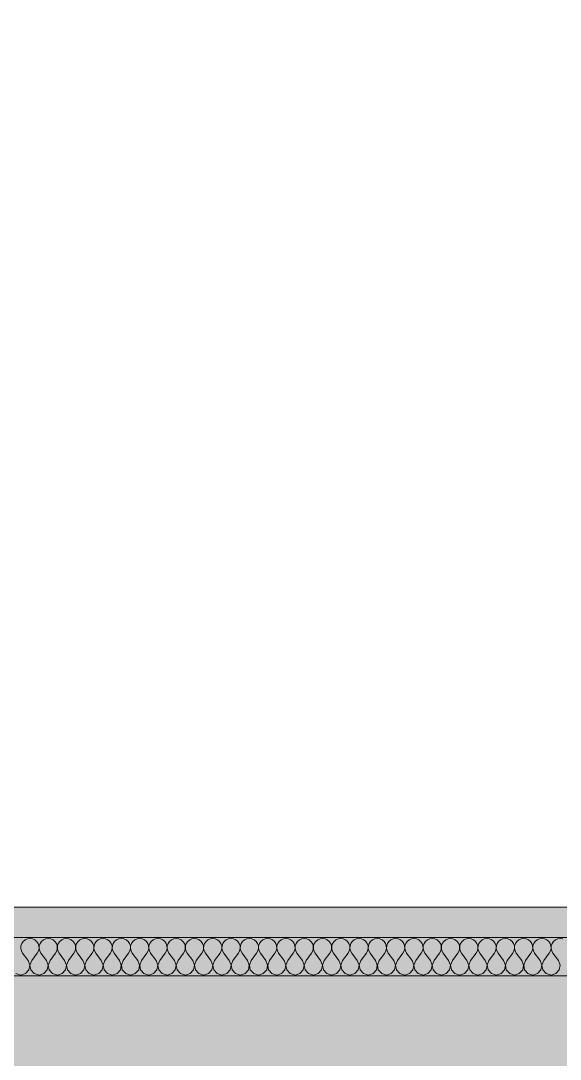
# Model space of a CAD drawing. Header units: millimetres. Extents: x -46169 to 153589, y -86316 to 18123.
# Drawn here: x 136112 to 137516, y -83316 to -80612 of the extents above; entities that cross this region are included whole.
import ezdxf

# ---------------------------------------------------------------- set-up
doc = ezdxf.new("R2010")
doc.units = ezdxf.units.MM
doc.header["$MEASUREMENT"] = 0
doc.linetypes.add('Dashed', pattern=[2822.222233, 1411.111116, -1411.111116])
doc.linetypes.add('Wipeout_Contour', pattern=[1000, 0, -1000])
for name, color, linetype, lineweight, true_color in [('0_Pen_No__105', 7, 'Continuous', 15, 0xa6a6a6), ('New_A-20-M_Floor_Slab_Pen_No__107', 7, 'Continuous', 15, 0xa6a6a6), ('New_A-20-M_Floor_Slab_Pen_No__109', 7, 'Continuous', 15, 0xa6a6a6), ('New_A-20-M_Floor_Slab_Pen_No__162', 7, 'Continuous', 0, 0xe47200)]:
    doc.layers.add(name, color=color, linetype=linetype, lineweight=lineweight, true_color=true_color)
for name, color, linetype, lineweight in [('A-95-P_Drawing_Pen_No__1', 7, 'Continuous', 13), ('A-95-P_Drawing_Pen_No__84', 8, 'Continuous', 20), ('New_A-20-M_Floor_Slab_Pen_No__1', 7, 'Continuous', 13)]:
    doc.layers.add(name, color=color, linetype=linetype, lineweight=lineweight)
doc.layers.add('New_A-20-M_Floor_Slab', color=7, linetype='Continuous')
doc.layers.add('New_A-25-M_Wall_Int', color=7, linetype='Continuous')

# ---------------------------------------------------------------- blocks, each defined once
blk = doc.blocks.new('Section Elem_53_2', base_point=(96051.2, -82919.8))
at = {"color": 254, "linetype": 'Wipeout_Contour', "lineweight": 0, "ltscale": 780762.298304}
blk.add_wipeout([(136197.7, -71839.8), (136037.6, -71839.8), (136037.6, -82919.8), (136303.7, -82919.8), (136303.7, -71839.8)], dxfattribs=at).dxf.layer = 'New_A-25-M_Wall_Int'
at = {"color": 254, "linetype": 'Wipeout_Contour', "lineweight": 0, "ltscale": 782003.552537}
blk.add_wipeout([(136550.3, -71839.8), (136303.7, -71839.8), (136303.7, -82919.8), (136572.1, -82919.8), (136572.1, -71839.8)], dxfattribs=at).dxf.layer = 'New_A-25-M_Wall_Int'
at = {"color": 254, "linetype": 'Wipeout_Contour', "lineweight": 0, "ltscale": 783182.971074}
blk.add_wipeout([(136823.9, -71839.8), (136572.1, -71839.8), (136572.1, -82919.8), (136842.5, -82919.8), (136842.5, -71839.8)], dxfattribs=at).dxf.layer = 'New_A-25-M_Wall_Int'
at = {"color": 254, "linetype": 'Wipeout_Contour', "lineweight": 0, "ltscale": 784146.538649}
blk.add_wipeout([(136842.5, -82919.8), (137114.3, -82919.8), (137114.3, -71839.8), (136845.3, -71839.8), (136842.5, -71839.8)], dxfattribs=at).dxf.layer = 'New_A-25-M_Wall_Int'
at = {"color": 254, "linetype": 'Wipeout_Contour', "lineweight": 0, "ltscale": 630539.201877}
blk.add_wipeout([(137114.3, -82919.8), (137387.4, -82919.8), (137387.4, -71839.8), (137114.3, -71839.8)], dxfattribs=at).dxf.layer = 'New_A-25-M_Wall_Int'
at = {"color": 254, "linetype": 'Wipeout_Contour', "lineweight": 0, "ltscale": 631492.107608}
blk.add_wipeout([(137387.4, -71839.8), (137387.4, -82919.8), (137661.3, -82919.8), (137661.3, -71839.8)], dxfattribs=at).dxf.layer = 'New_A-25-M_Wall_Int'
blk = doc.blocks.new('*X96', base_point=(96051.2, -82919.8))
at = {"layer": 'New_A-20-M_Floor_Slab_Pen_No__107', "linetype": 'Continuous'}
for p, q in [((136135.5, -83001.6), (136129, -83002.5)), ((136142, -83002.5), (136135.5, -83001.6)), ((136183.1, -83001.6), (136176.6, -83002.5)), ((136189.6, -83002.5), (136183.1, -83001.6)), ((136230.7, -83001.6), (136224.2, -83002.5)), ((136237.2, -83002.5), (136230.7, -83001.6)), ((136278.3, -83001.6), (136271.8, -83002.5)), ((136284.8, -83002.5), (136278.3, -83001.6)), ((136325.9, -83001.6), (136319.4, -83002.5)), ((136332.5, -83002.5), (136325.9, -83001.6)), ((136373.6, -83001.6), (136367.1, -83002.5)), ((136380.1, -83002.5), (136373.6, -83001.6)), ((136421.2, -83001.6), (136414.7, -83002.5)), ((136427.7, -83002.5), (136421.2, -83001.6)), ((136468.8, -83001.6), (136462.3, -83002.5)), ((136475.3, -83002.5), (136468.8, -83001.6)), ((136516.4, -83001.6), (136509.9, -83002.5)), ((136522.9, -83002.5), (136516.4, -83001.6)), ((136564, -83001.6), (136557.5, -83002.5)), ((136570.5, -83002.5), (136564, -83001.6)), ((136611.7, -83001.6), (136605.2, -83002.5)), ((136618.2, -83002.5), (136611.7, -83001.6)), ((136659.3, -83001.6), (136652.8, -83002.5)), ((136665.8, -83002.5), (136659.3, -83001.6)), ((136706.9, -83001.6), (136700.4, -83002.5)), ((136713.4, -83002.5), (136706.9, -83001.6)), ((136754.5, -83001.6), (136748, -83002.5)), ((136761, -83002.5), (136754.5, -83001.6)), ((136802.1, -83001.6), (136795.6, -83002.5)), ((136808.6, -83002.5), (136802.1, -83001.6)), ((136849.8, -83001.6), (136843.3, -83002.5)), ((136856.3, -83002.5), (136849.8, -83001.6)), ((136897.4, -83001.6), (136890.9, -83002.5)), ((136903.9, -83002.5), (136897.4, -83001.6)), ((136945, -83001.6), (136938.5, -83002.5)), ((136951.5, -83002.5), (136945, -83001.6)), ((136992.6, -83001.6), (136986.1, -83002.5)), ((136999.1, -83002.5), (136992.6, -83001.6)), ((137040.2, -83001.6), (137033.7, -83002.5)), ((137046.7, -83002.5), (137040.2, -83001.6)), ((137087.9, -83001.6), (137081.3, -83002.5)), ((137094.4, -83002.5), (137087.9, -83001.6)), ((137135.5, -83001.6), (137129, -83002.5)), ((137142, -83002.5), (137135.5, -83001.6)), ((137183.1, -83001.6), (137176.6, -83002.5)), ((137189.6, -83002.5), (137183.1, -83001.6)), ((137230.7, -83001.6), (137224.2, -83002.5)), ((137237.2, -83002.5), (137230.7, -83001.6)), ((137278.3, -83001.6), (137271.8, -83002.5)), ((137284.8, -83002.5), (137278.3, -83001.6)), ((137325.9, -83001.6), (137319.4, -83002.5)), ((137332.5, -83002.5), (137325.9, -83001.6)), ((137373.6, -83001.6), (137367.1, -83002.5)), ((137380.1, -83002.5), (137373.6, -83001.6)), ((137421.2, -83001.6), (137414.7, -83002.5)), ((137427.7, -83002.5), (137421.2, -83001.6)), ((137468.8, -83001.6), (137462.3, -83002.5)), ((137475.3, -83002.5), (137468.8, -83001.6)), ((137516.4, -83001.6), (137509.9, -83002.5)), ((137522.9, -83002.5), (137516.4, -83001.6)), ((136112.1, -83021), (136111.8, -83027.6)), ((136111.8, -83027.6), (136113.2, -83034)), ((136114.2, -83014.8), (136112.1, -83021)), ((136117.9, -83009.4), (136114.2, -83014.8)), ((136123, -83005.2), (136117.9, -83009.4)), ((136129, -83002.5), (136123, -83005.2)), ((136148, -83005.2), (136142, -83002.5)), ((136153, -83009.4), (136148, -83005.2)), ((136156.8, -83014.8), (136153, -83009.4)), ((136158.9, -83021), (136156.8, -83014.8)), ((136157.7, -83034), (136159.2, -83027.6)), ((136159.2, -83027.6), (136158.9, -83021)), ((136159.7, -83021), (136159.4, -83027.6)), ((136159.4, -83027.6), (136160.9, -83034)), ((136161.8, -83014.8), (136159.7, -83021)), ((136165.5, -83009.4), (136161.8, -83014.8)), ((136170.6, -83005.2), (136165.5, -83009.4)), ((136176.6, -83002.5), (136170.6, -83005.2)), ((136195.6, -83005.2), (136189.6, -83002.5)), ((136200.7, -83009.4), (136195.6, -83005.2)), ((136204.4, -83014.8), (136200.7, -83009.4)), ((136206.5, -83021), (136204.4, -83014.8)), ((136205.3, -83034), (136206.8, -83027.6)), ((136206.8, -83027.6), (136206.5, -83021)), ((136207.3, -83021), (136207, -83027.6)), ((136207, -83027.6), (136208.5, -83034)), ((136209.4, -83014.8), (136207.3, -83021)), ((136213.1, -83009.4), (136209.4, -83014.8)), ((136218.2, -83005.2), (136213.1, -83009.4)), ((136224.2, -83002.5), (136218.2, -83005.2)), ((136243.2, -83005.2), (136237.2, -83002.5)), ((136248.3, -83009.4), (136243.2, -83005.2)), ((136252, -83014.8), (136248.3, -83009.4)), ((136254.1, -83021), (136252, -83014.8)), ((136252.9, -83034), (136254.4, -83027.6)), ((136254.4, -83027.6), (136254.1, -83021)), ((136254.9, -83021), (136254.6, -83027.6)), ((136254.6, -83027.6), (136256.1, -83034)), ((136257, -83014.8), (136254.9, -83021)), ((136260.8, -83009.4), (136257, -83014.8)), ((136265.8, -83005.2), (136260.8, -83009.4)), ((136271.8, -83002.5), (136265.8, -83005.2)), ((136290.8, -83005.2), (136284.8, -83002.5)), ((136295.9, -83009.4), (136290.8, -83005.2)), ((136299.6, -83014.8), (136295.9, -83009.4)), ((136301.7, -83021), (136299.6, -83014.8)), ((136300.6, -83034), (136302, -83027.6)), ((136302, -83027.6), (136301.7, -83021)), ((136302.6, -83021), (136302.2, -83027.6)), ((136302.2, -83027.6), (136303.7, -83034)), ((136304.7, -83014.8), (136302.6, -83021)), ((136308.4, -83009.4), (136304.7, -83014.8)), ((136313.4, -83005.2), (136308.4, -83009.4)), ((136319.4, -83002.5), (136313.4, -83005.2)), ((136338.5, -83005.2), (136332.5, -83002.5)), ((136343.5, -83009.4), (136338.5, -83005.2)), ((136347.2, -83014.8), (136343.5, -83009.4)), ((136349.3, -83021), (136347.2, -83014.8)), ((136348.2, -83034), (136349.7, -83027.6)), ((136349.7, -83027.6), (136349.3, -83021)), ((136350.2, -83021), (136349.9, -83027.6)), ((136349.9, -83027.6), (136351.3, -83034)), ((136352.3, -83014.8), (136350.2, -83021)), ((136356, -83009.4), (136352.3, -83014.8)), ((136361, -83005.2), (136356, -83009.4)), ((136367.1, -83002.5), (136361, -83005.2)), ((136386.1, -83005.2), (136380.1, -83002.5)), ((136391.1, -83009.4), (136386.1, -83005.2)), ((136394.9, -83014.8), (136391.1, -83009.4)), ((136397, -83021), (136394.9, -83014.8)), ((136395.8, -83034), (136397.3, -83027.6)), ((136397.3, -83027.6), (136397, -83021)), ((136397.8, -83021), (136397.5, -83027.6)), ((136397.5, -83027.6), (136399, -83034)), ((136399.9, -83014.8), (136397.8, -83021)), ((136403.6, -83009.4), (136399.9, -83014.8)), ((136408.7, -83005.2), (136403.6, -83009.4)), ((136414.7, -83002.5), (136408.7, -83005.2)), ((136433.7, -83005.2), (136427.7, -83002.5)), ((136438.8, -83009.4), (136433.7, -83005.2)), ((136442.5, -83014.8), (136438.8, -83009.4)), ((136444.6, -83021), (136442.5, -83014.8)), ((136443.4, -83034), (136444.9, -83027.6)), ((136444.9, -83027.6), (136444.6, -83021)), ((136445.4, -83021), (136445.1, -83027.6)), ((136445.1, -83027.6), (136446.6, -83034)), ((136447.5, -83014.8), (136445.4, -83021)), ((136451.2, -83009.4), (136447.5, -83014.8)), ((136456.3, -83005.2), (136451.2, -83009.4)), ((136462.3, -83002.5), (136456.3, -83005.2)), ((136481.3, -83005.2), (136475.3, -83002.5)), ((136486.4, -83009.4), (136481.3, -83005.2)), ((136490.1, -83014.8), (136486.4, -83009.4)), ((136492.2, -83021), (136490.1, -83014.8)), ((136491, -83034), (136492.5, -83027.6)), ((136492.5, -83027.6), (136492.2, -83021)), ((136493, -83021), (136492.7, -83027.6)), ((136492.7, -83027.6), (136494.2, -83034)), ((136495.1, -83014.8), (136493, -83021)), ((136498.8, -83009.4), (136495.1, -83014.8)), ((136503.9, -83005.2), (136498.8, -83009.4)), ((136509.9, -83002.5), (136503.9, -83005.2)), ((136528.9, -83005.2), (136522.9, -83002.5)), ((136534, -83009.4), (136528.9, -83005.2)), ((136537.7, -83014.8), (136534, -83009.4)), ((136539.8, -83021), (136537.7, -83014.8)), ((136538.7, -83034), (136540.1, -83027.6)), ((136540.1, -83027.6), (136539.8, -83021)), ((136540.6, -83021), (136540.3, -83027.6)), ((136540.3, -83027.6), (136541.8, -83034)), ((136542.7, -83014.8), (136540.6, -83021)), ((136546.5, -83009.4), (136542.7, -83014.8)), ((136551.5, -83005.2), (136546.5, -83009.4)), ((136557.5, -83002.5), (136551.5, -83005.2)), ((136576.6, -83005.2), (136570.5, -83002.5)), ((136581.6, -83009.4), (136576.6, -83005.2)), ((136585.3, -83014.8), (136581.6, -83009.4)), ((136587.4, -83021), (136585.3, -83014.8)), ((136586.3, -83034), (136587.8, -83027.6)), ((136587.8, -83027.6), (136587.4, -83021)), ((136588.3, -83021), (136587.9, -83027.6)), ((136587.9, -83027.6), (136589.4, -83034)), ((136590.4, -83014.8), (136588.3, -83021)), ((136594.1, -83009.4), (136590.4, -83014.8)), ((136599.1, -83005.2), (136594.1, -83009.4)), ((136605.2, -83002.5), (136599.1, -83005.2)), ((136624.2, -83005.2), (136618.2, -83002.5)), ((136629.2, -83009.4), (136624.2, -83005.2)), ((136633, -83014.8), (136629.2, -83009.4)), ((136635.1, -83021), (136633, -83014.8)), ((136633.9, -83034), (136635.4, -83027.6)), ((136635.4, -83027.6), (136635.1, -83021)), ((136635.9, -83021), (136635.6, -83027.6)), ((136635.6, -83027.6), (136637.1, -83034)), ((136638, -83014.8), (136635.9, -83021)), ((136641.7, -83009.4), (136638, -83014.8)), ((136646.8, -83005.2), (136641.7, -83009.4)), ((136652.8, -83002.5), (136646.8, -83005.2)), ((136671.8, -83005.2), (136665.8, -83002.5)), ((136676.9, -83009.4), (136671.8, -83005.2)), ((136680.6, -83014.8), (136676.9, -83009.4)), ((136682.7, -83021), (136680.6, -83014.8)), ((136681.5, -83034), (136683, -83027.6)), ((136683, -83027.6), (136682.7, -83021)), ((136683.5, -83021), (136683.2, -83027.6)), ((136683.2, -83027.6), (136684.7, -83034)), ((136685.6, -83014.8), (136683.5, -83021)), ((136689.3, -83009.4), (136685.6, -83014.8)), ((136694.4, -83005.2), (136689.3, -83009.4)), ((136700.4, -83002.5), (136694.4, -83005.2)), ((136719.4, -83005.2), (136713.4, -83002.5)), ((136724.5, -83009.4), (136719.4, -83005.2)), ((136728.2, -83014.8), (136724.5, -83009.4)), ((136730.3, -83021), (136728.2, -83014.8)), ((136729.1, -83034), (136730.6, -83027.6)), ((136730.6, -83027.6), (136730.3, -83021)), ((136731.1, -83021), (136730.8, -83027.6)), ((136730.8, -83027.6), (136732.3, -83034)), ((136733.2, -83014.8), (136731.1, -83021)), ((136736.9, -83009.4), (136733.2, -83014.8)), ((136742, -83005.2), (136736.9, -83009.4)), ((136748, -83002.5), (136742, -83005.2)), ((136767, -83005.2), (136761, -83002.5)), ((136772.1, -83009.4), (136767, -83005.2)), ((136775.8, -83014.8), (136772.1, -83009.4)), ((136777.9, -83021), (136775.8, -83014.8)), ((136776.7, -83034), (136778.2, -83027.6)), ((136778.2, -83027.6), (136777.9, -83021)), ((136778.7, -83021), (136778.4, -83027.6)), ((136778.4, -83027.6), (136779.9, -83034)), ((136780.8, -83014.8), (136778.7, -83021)), ((136784.6, -83009.4), (136780.8, -83014.8)), ((136789.6, -83005.2), (136784.6, -83009.4)), ((136795.6, -83002.5), (136789.6, -83005.2)), ((136814.7, -83005.2), (136808.6, -83002.5)), ((136819.7, -83009.4), (136814.7, -83005.2)), ((136823.4, -83014.8), (136819.7, -83009.4)), ((136825.5, -83021), (136823.4, -83014.8)), ((136824.4, -83034), (136825.9, -83027.6)), ((136825.9, -83027.6), (136825.5, -83021)), ((136826.4, -83021), (136826, -83027.6)), ((136826, -83027.6), (136827.5, -83034)), ((136828.5, -83014.8), (136826.4, -83021)), ((136832.2, -83009.4), (136828.5, -83014.8)), ((136837.2, -83005.2), (136832.2, -83009.4)), ((136843.3, -83002.5), (136837.2, -83005.2)), ((136862.3, -83005.2), (136856.3, -83002.5)), ((136867.3, -83009.4), (136862.3, -83005.2)), ((136871.1, -83014.8), (136867.3, -83009.4)), ((136873.2, -83021), (136871.1, -83014.8)), ((136872, -83034), (136873.5, -83027.6)), ((136873.5, -83027.6), (136873.2, -83021)), ((136874, -83021), (136873.7, -83027.6)), ((136873.7, -83027.6), (136875.2, -83034)), ((136876.1, -83014.8), (136874, -83021)), ((136879.8, -83009.4), (136876.1, -83014.8)), ((136884.9, -83005.2), (136879.8, -83009.4)), ((136890.9, -83002.5), (136884.9, -83005.2)), ((136909.9, -83005.2), (136903.9, -83002.5)), ((136915, -83009.4), (136909.9, -83005.2)), ((136918.7, -83014.8), (136915, -83009.4)), ((136920.8, -83021), (136918.7, -83014.8)), ((136919.6, -83034), (136921.1, -83027.6)), ((136921.1, -83027.6), (136920.8, -83021)), ((136921.6, -83021), (136921.3, -83027.6)), ((136921.3, -83027.6), (136922.8, -83034)), ((136923.7, -83014.8), (136921.6, -83021)), ((136927.4, -83009.4), (136923.7, -83014.8)), ((136932.5, -83005.2), (136927.4, -83009.4)), ((136938.5, -83002.5), (136932.5, -83005.2)), ((136957.5, -83005.2), (136951.5, -83002.5)), ((136962.6, -83009.4), (136957.5, -83005.2)), ((136966.3, -83014.8), (136962.6, -83009.4)), ((136968.4, -83021), (136966.3, -83014.8)), ((136967.2, -83034), (136968.7, -83027.6)), ((136968.7, -83027.6), (136968.4, -83021)), ((136969.2, -83021), (136968.9, -83027.6)), ((136968.9, -83027.6), (136970.4, -83034)), ((136971.3, -83014.8), (136969.2, -83021)), ((136975, -83009.4), (136971.3, -83014.8)), ((136980.1, -83005.2), (136975, -83009.4)), ((136986.1, -83002.5), (136980.1, -83005.2)), ((137005.1, -83005.2), (136999.1, -83002.5)), ((137010.2, -83009.4), (137005.1, -83005.2)), ((137013.9, -83014.8), (137010.2, -83009.4)), ((137016, -83021), (137013.9, -83014.8)), ((137014.8, -83034), (137016.3, -83027.6)), ((137016.3, -83027.6), (137016, -83021)), ((137016.8, -83021), (137016.5, -83027.6)), ((137016.5, -83027.6), (137018, -83034)), ((137018.9, -83014.8), (137016.8, -83021)), ((137022.7, -83009.4), (137018.9, -83014.8)), ((137027.7, -83005.2), (137022.7, -83009.4)), ((137033.7, -83002.5), (137027.7, -83005.2)), ((137052.8, -83005.2), (137046.7, -83002.5)), ((137057.8, -83009.4), (137052.8, -83005.2)), ((137061.5, -83014.8), (137057.8, -83009.4)), ((137063.6, -83021), (137061.5, -83014.8)), ((137062.5, -83034), (137063.9, -83027.6)), ((137063.9, -83027.6), (137063.6, -83021)), ((137064.5, -83021), (137064.1, -83027.6)), ((137064.1, -83027.6), (137065.6, -83034)), ((137066.6, -83014.8), (137064.5, -83021)), ((137070.3, -83009.4), (137066.6, -83014.8)), ((137075.3, -83005.2), (137070.3, -83009.4)), ((137081.3, -83002.5), (137075.3, -83005.2)), ((137100.4, -83005.2), (137094.4, -83002.5)), ((137105.4, -83009.4), (137100.4, -83005.2)), ((137109.1, -83014.8), (137105.4, -83009.4)), ((137111.2, -83021), (137109.1, -83014.8)), ((137110.1, -83034), (137111.6, -83027.6)), ((137111.6, -83027.6), (137111.2, -83021)), ((137112.1, -83021), (137111.8, -83027.6)), ((137111.8, -83027.6), (137113.2, -83034)), ((137114.2, -83014.8), (137112.1, -83021)), ((137117.9, -83009.4), (137114.2, -83014.8)), ((137123, -83005.2), (137117.9, -83009.4)), ((137129, -83002.5), (137123, -83005.2)), ((137148, -83005.2), (137142, -83002.5)), ((137153, -83009.4), (137148, -83005.2)), ((137156.8, -83014.8), (137153, -83009.4)), ((137158.9, -83021), (137156.8, -83014.8)), ((137157.7, -83034), (137159.2, -83027.6)), ((137159.2, -83027.6), (137158.9, -83021)), ((137159.7, -83021), (137159.4, -83027.6)), ((137159.4, -83027.6), (137160.9, -83034)), ((137161.8, -83014.8), (137159.7, -83021)), ((137165.5, -83009.4), (137161.8, -83014.8)), ((137170.6, -83005.2), (137165.5, -83009.4)), ((137176.6, -83002.5), (137170.6, -83005.2)), ((137195.6, -83005.2), (137189.6, -83002.5)), ((137200.7, -83009.4), (137195.6, -83005.2)), ((137204.4, -83014.8), (137200.7, -83009.4)), ((137206.5, -83021), (137204.4, -83014.8)), ((137205.3, -83034), (137206.8, -83027.6)), ((137206.8, -83027.6), (137206.5, -83021)), ((137207.3, -83021), (137207, -83027.6)), ((137207, -83027.6), (137208.5, -83034)), ((137209.4, -83014.8), (137207.3, -83021)), ((137213.1, -83009.4), (137209.4, -83014.8)), ((137218.2, -83005.2), (137213.1, -83009.4)), ((137224.2, -83002.5), (137218.2, -83005.2)), ((137243.2, -83005.2), (137237.2, -83002.5)), ((137248.3, -83009.4), (137243.2, -83005.2)), ((137252, -83014.8), (137248.3, -83009.4)), ((137254.1, -83021), (137252, -83014.8)), ((137252.9, -83034), (137254.4, -83027.6)), ((137254.4, -83027.6), (137254.1, -83021)), ((137254.9, -83021), (137254.6, -83027.6)), ((137254.6, -83027.6), (137256.1, -83034)), ((137257, -83014.8), (137254.9, -83021)), ((137260.8, -83009.4), (137257, -83014.8)), ((137265.8, -83005.2), (137260.8, -83009.4)), ((137271.8, -83002.5), (137265.8, -83005.2)), ((137290.8, -83005.2), (137284.8, -83002.5)), ((137295.9, -83009.4), (137290.8, -83005.2)), ((137299.6, -83014.8), (137295.9, -83009.4)), ((137301.7, -83021), (137299.6, -83014.8)), ((137300.6, -83034), (137302, -83027.6)), ((137302, -83027.6), (137301.7, -83021)), ((137302.6, -83021), (137302.2, -83027.6)), ((137302.2, -83027.6), (137303.7, -83034)), ((137304.7, -83014.8), (137302.6, -83021)), ((137308.4, -83009.4), (137304.7, -83014.8)), ((137313.4, -83005.2), (137308.4, -83009.4)), ((137319.4, -83002.5), (137313.4, -83005.2)), ((137338.5, -83005.2), (137332.5, -83002.5)), ((137343.5, -83009.4), (137338.5, -83005.2)), ((137347.2, -83014.8), (137343.5, -83009.4)), ((137349.3, -83021), (137347.2, -83014.8)), ((137348.2, -83034), (137349.7, -83027.6)), ((137349.7, -83027.6), (137349.3, -83021)), ((137350.2, -83021), (137349.9, -83027.6)), ((137349.9, -83027.6), (137351.3, -83034)), ((137352.3, -83014.8), (137350.2, -83021)), ((137356, -83009.4), (137352.3, -83014.8)), ((137361, -83005.2), (137356, -83009.4)), ((137367.1, -83002.5), (137361, -83005.2)), ((137386.1, -83005.2), (137380.1, -83002.5)), ((137391.1, -83009.4), (137386.1, -83005.2)), ((137394.9, -83014.8), (137391.1, -83009.4)), ((137397, -83021), (137394.9, -83014.8)), ((137395.8, -83034), (137397.3, -83027.6)), ((137397.3, -83027.6), (137397, -83021)), ((137397.8, -83021), (137397.5, -83027.6)), ((137397.5, -83027.6), (137399, -83034)), ((137399.9, -83014.8), (137397.8, -83021)), ((137403.6, -83009.4), (137399.9, -83014.8)), ((137408.7, -83005.2), (137403.6, -83009.4)), ((137414.7, -83002.5), (137408.7, -83005.2)), ((137433.7, -83005.2), (137427.7, -83002.5)), ((137438.8, -83009.4), (137433.7, -83005.2)), ((137442.5, -83014.8), (137438.8, -83009.4)), ((137444.6, -83021), (137442.5, -83014.8)), ((137443.4, -83034), (137444.9, -83027.6)), ((137444.9, -83027.6), (137444.6, -83021)), ((137445.4, -83021), (137445.1, -83027.6)), ((137445.1, -83027.6), (137446.6, -83034)), ((137447.5, -83014.8), (137445.4, -83021)), ((137451.2, -83009.4), (137447.5, -83014.8)), ((137456.3, -83005.2), (137451.2, -83009.4)), ((137462.3, -83002.5), (137456.3, -83005.2)), ((137481.3, -83005.2), (137475.3, -83002.5)), ((137486.4, -83009.4), (137481.3, -83005.2)), ((137490.1, -83014.8), (137486.4, -83009.4)), ((137492.2, -83021), (137490.1, -83014.8)), ((137491, -83034), (137492.5, -83027.6)), ((137492.5, -83027.6), (137492.2, -83021)), ((137493, -83021), (137492.7, -83027.6)), ((137492.7, -83027.6), (137494.2, -83034)), ((137495.1, -83014.8), (137493, -83021)), ((137498.8, -83009.4), (137495.1, -83014.8)), ((137503.9, -83005.2), (137498.8, -83009.4)), ((137509.9, -83002.5), (137503.9, -83005.2)), ((136113.2, -83034), (136116.4, -83039.7)), ((136130.7, -83058.8), (136116.4, -83039.7)), ((136140.2, -83058.8), (136154.5, -83039.7)), ((136154.5, -83039.7), (136157.7, -83034)), ((136160.9, -83034), (136164, -83039.7)), ((136178.3, -83058.8), (136164, -83039.7)), ((136187.9, -83058.8), (136202.1, -83039.7)), ((136202.1, -83039.7), (136205.3, -83034)), ((136208.5, -83034), (136211.7, -83039.7)), ((136225.9, -83058.8), (136211.7, -83039.7)), ((136235.5, -83058.8), (136249.8, -83039.7)), ((136249.8, -83039.7), (136252.9, -83034)), ((136256.1, -83034), (136259.3, -83039.7)), ((136273.6, -83058.8), (136259.3, -83039.7)), ((136283.1, -83058.8), (136297.4, -83039.7)), ((136297.4, -83039.7), (136300.6, -83034)), ((136303.7, -83034), (136306.9, -83039.7)), ((136321.2, -83058.8), (136306.9, -83039.7)), ((136330.7, -83058.8), (136345, -83039.7)), ((136345, -83039.7), (136348.2, -83034)), ((136351.3, -83034), (136354.5, -83039.7)), ((136368.8, -83058.8), (136354.5, -83039.7)), ((136378.3, -83058.8), (136392.6, -83039.7)), ((136392.6, -83039.7), (136395.8, -83034)), ((136399, -83034), (136402.1, -83039.7)), ((136416.4, -83058.8), (136402.1, -83039.7)), ((136425.9, -83058.8), (136440.2, -83039.7)), ((136440.2, -83039.7), (136443.4, -83034)), ((136446.6, -83034), (136449.8, -83039.7)), ((136464, -83058.8), (136449.8, -83039.7)), ((136473.6, -83058.8), (136487.9, -83039.7)), ((136487.9, -83039.7), (136491, -83034)), ((136494.2, -83034), (136497.4, -83039.7)), ((136511.7, -83058.8), (136497.4, -83039.7)), ((136521.2, -83058.8), (136535.5, -83039.7)), ((136535.5, -83039.7), (136538.7, -83034)), ((136541.8, -83034), (136545, -83039.7)), ((136559.3, -83058.8), (136545, -83039.7)), ((136568.8, -83058.8), (136583.1, -83039.7)), ((136583.1, -83039.7), (136586.3, -83034)), ((136589.4, -83034), (136592.6, -83039.7)), ((136606.9, -83058.8), (136592.6, -83039.7)), ((136616.4, -83058.8), (136630.7, -83039.7)), ((136630.7, -83039.7), (136633.9, -83034)), ((136637.1, -83034), (136640.2, -83039.7)), ((136654.5, -83058.8), (136640.2, -83039.7)), ((136664, -83058.8), (136678.3, -83039.7)), ((136678.3, -83039.7), (136681.5, -83034)), ((136684.7, -83034), (136687.9, -83039.7)), ((136702.1, -83058.8), (136687.9, -83039.7)), ((136711.7, -83058.8), (136725.9, -83039.7)), ((136725.9, -83039.7), (136729.1, -83034)), ((136732.3, -83034), (136735.5, -83039.7)), ((136749.8, -83058.8), (136735.5, -83039.7)), ((136759.3, -83058.8), (136773.6, -83039.7)), ((136773.6, -83039.7), (136776.7, -83034)), ((136779.9, -83034), (136783.1, -83039.7)), ((136797.4, -83058.8), (136783.1, -83039.7)), ((136806.9, -83058.8), (136821.2, -83039.7)), ((136821.2, -83039.7), (136824.4, -83034)), ((136827.5, -83034), (136830.7, -83039.7)), ((136845, -83058.8), (136830.7, -83039.7)), ((136854.5, -83058.8), (136868.8, -83039.7)), ((136868.8, -83039.7), (136872, -83034)), ((136875.2, -83034), (136878.3, -83039.7)), ((136892.6, -83058.8), (136878.3, -83039.7)), ((136902.1, -83058.8), (136916.4, -83039.7)), ((136916.4, -83039.7), (136919.6, -83034)), ((136922.8, -83034), (136925.9, -83039.7)), ((136940.2, -83058.8), (136925.9, -83039.7)), ((136949.8, -83058.8), (136964, -83039.7)), ((136964, -83039.7), (136967.2, -83034)), ((136970.4, -83034), (136973.6, -83039.7)), ((136987.9, -83058.8), (136973.6, -83039.7)), ((136997.4, -83058.8), (137011.7, -83039.7)), ((137011.7, -83039.7), (137014.8, -83034)), ((137018, -83034), (137021.2, -83039.7)), ((137035.5, -83058.8), (137021.2, -83039.7)), ((137045, -83058.8), (137059.3, -83039.7)), ((137059.3, -83039.7), (137062.5, -83034)), ((137065.6, -83034), (137068.8, -83039.7)), ((137083.1, -83058.8), (137068.8, -83039.7)), ((137092.6, -83058.8), (137106.9, -83039.7)), ((137106.9, -83039.7), (137110.1, -83034)), ((137113.2, -83034), (137116.4, -83039.7)), ((137130.7, -83058.8), (137116.4, -83039.7)), ((137140.2, -83058.8), (137154.5, -83039.7)), ((137154.5, -83039.7), (137157.7, -83034)), ((137160.9, -83034), (137164, -83039.7)), ((137178.3, -83058.8), (137164, -83039.7)), ((137187.9, -83058.8), (137202.1, -83039.7)), ((137202.1, -83039.7), (137205.3, -83034)), ((137208.5, -83034), (137211.7, -83039.7)), ((137225.9, -83058.8), (137211.7, -83039.7)), ((137235.5, -83058.8), (137249.8, -83039.7)), ((137249.8, -83039.7), (137252.9, -83034)), ((137256.1, -83034), (137259.3, -83039.7)), ((137273.6, -83058.8), (137259.3, -83039.7)), ((137283.1, -83058.8), (137297.4, -83039.7)), ((137297.4, -83039.7), (137300.6, -83034)), ((137303.7, -83034), (137306.9, -83039.7)), ((137321.2, -83058.8), (137306.9, -83039.7)), ((137330.7, -83058.8), (137345, -83039.7)), ((137345, -83039.7), (137348.2, -83034)), ((137351.3, -83034), (137354.5, -83039.7)), ((137368.8, -83058.8), (137354.5, -83039.7)), ((137378.3, -83058.8), (137392.6, -83039.7)), ((137392.6, -83039.7), (137395.8, -83034)), ((137399, -83034), (137402.1, -83039.7)), ((137416.4, -83058.8), (137402.1, -83039.7)), ((137425.9, -83058.8), (137440.2, -83039.7)), ((137440.2, -83039.7), (137443.4, -83034)), ((137446.6, -83034), (137449.8, -83039.7)), ((137464, -83058.8), (137449.8, -83039.7)), ((137473.6, -83058.8), (137487.9, -83039.7)), ((137487.9, -83039.7), (137491, -83034)), ((137494.2, -83034), (137497.4, -83039.7)), ((137511.7, -83058.8), (137497.4, -83039.7)), ((136135.4, -83070.9), (136130.7, -83058.8)), ((136133, -83083.7), (136135.4, -83070.9)), ((136140.2, -83058.8), (136135.6, -83070.9)), ((136135.6, -83070.9), (136138, -83083.7)), ((136183, -83070.9), (136178.3, -83058.8)), ((136180.6, -83083.7), (136183, -83070.9)), ((136187.9, -83058.8), (136183.2, -83070.9)), ((136183.2, -83070.9), (136185.6, -83083.7)), ((136230.6, -83070.9), (136225.9, -83058.8)), ((136228.2, -83083.7), (136230.6, -83070.9)), ((136235.5, -83058.8), (136230.8, -83070.9)), ((136230.8, -83070.9), (136233.2, -83083.7)), ((136278.2, -83070.9), (136273.6, -83058.8)), ((136275.8, -83083.7), (136278.2, -83070.9)), ((136283.1, -83058.8), (136278.4, -83070.9)), ((136278.4, -83070.9), (136280.8, -83083.7)), ((136325.9, -83070.9), (136321.2, -83058.8)), ((136323.4, -83083.7), (136325.9, -83070.9)), ((136330.7, -83058.8), (136326, -83070.9)), ((136326, -83070.9), (136328.5, -83083.7)), ((136373.5, -83070.9), (136368.8, -83058.8)), ((136371.1, -83083.7), (136373.5, -83070.9)), ((136378.3, -83058.8), (136373.7, -83070.9)), ((136373.7, -83070.9), (136376.1, -83083.7)), ((136421.1, -83070.9), (136416.4, -83058.8)), ((136418.7, -83083.7), (136421.1, -83070.9)), ((136425.9, -83058.8), (136421.3, -83070.9)), ((136421.3, -83070.9), (136423.7, -83083.7)), ((136468.7, -83070.9), (136464, -83058.8)), ((136466.3, -83083.7), (136468.7, -83070.9)), ((136473.6, -83058.8), (136468.9, -83070.9)), ((136468.9, -83070.9), (136471.3, -83083.7)), ((136516.3, -83070.9), (136511.7, -83058.8)), ((136513.9, -83083.7), (136516.3, -83070.9)), ((136521.2, -83058.8), (136516.5, -83070.9)), ((136516.5, -83070.9), (136518.9, -83083.7)), ((136563.9, -83070.9), (136559.3, -83058.8)), ((136561.5, -83083.7), (136563.9, -83070.9)), ((136568.8, -83058.8), (136564.1, -83070.9)), ((136564.1, -83070.9), (136566.6, -83083.7)), ((136611.6, -83070.9), (136606.9, -83058.8)), ((136609.1, -83083.7), (136611.6, -83070.9)), ((136616.4, -83058.8), (136611.8, -83070.9)), ((136611.8, -83070.9), (136614.2, -83083.7)), ((136659.2, -83070.9), (136654.5, -83058.8)), ((136656.8, -83083.7), (136659.2, -83070.9)), ((136664, -83058.8), (136659.4, -83070.9)), ((136659.4, -83070.9), (136661.8, -83083.7)), ((136706.8, -83070.9), (136702.1, -83058.8)), ((136704.4, -83083.7), (136706.8, -83070.9)), ((136711.7, -83058.8), (136707, -83070.9)), ((136707, -83070.9), (136709.4, -83083.7)), ((136754.4, -83070.9), (136749.8, -83058.8)), ((136752, -83083.7), (136754.4, -83070.9)), ((136759.3, -83058.8), (136754.6, -83070.9)), ((136754.6, -83070.9), (136757, -83083.7)), ((136802, -83070.9), (136797.4, -83058.8)), ((136799.6, -83083.7), (136802, -83070.9)), ((136806.9, -83058.8), (136802.2, -83070.9)), ((136802.2, -83070.9), (136804.7, -83083.7)), ((136849.7, -83070.9), (136845, -83058.8)), ((136847.2, -83083.7), (136849.7, -83070.9)), ((136854.5, -83058.8), (136849.9, -83070.9)), ((136849.9, -83070.9), (136852.3, -83083.7)), ((136897.3, -83070.9), (136892.6, -83058.8)), ((136894.9, -83083.7), (136897.3, -83070.9)), ((136902.1, -83058.8), (136897.5, -83070.9)), ((136897.5, -83070.9), (136899.9, -83083.7)), ((136944.9, -83070.9), (136940.2, -83058.8)), ((136942.5, -83083.7), (136944.9, -83070.9)), ((136949.8, -83058.8), (136945.1, -83070.9)), ((136945.1, -83070.9), (136947.5, -83083.7)), ((136992.5, -83070.9), (136987.9, -83058.8)), ((136990.1, -83083.7), (136992.5, -83070.9)), ((136997.4, -83058.8), (136992.7, -83070.9)), ((136992.7, -83070.9), (136995.1, -83083.7)), ((137040.1, -83070.9), (137035.5, -83058.8)), ((137037.7, -83083.7), (137040.1, -83070.9)), ((137045, -83058.8), (137040.3, -83070.9)), ((137040.3, -83070.9), (137042.7, -83083.7)), ((137087.8, -83070.9), (137083.1, -83058.8)), ((137085.3, -83083.7), (137087.8, -83070.9)), ((137092.6, -83058.8), (137087.9, -83070.9)), ((137087.9, -83070.9), (137090.4, -83083.7)), ((137135.4, -83070.9), (137130.7, -83058.8)), ((137133, -83083.7), (137135.4, -83070.9)), ((137140.2, -83058.8), (137135.6, -83070.9)), ((137135.6, -83070.9), (137138, -83083.7)), ((137183, -83070.9), (137178.3, -83058.8)), ((137180.6, -83083.7), (137183, -83070.9)), ((137187.9, -83058.8), (137183.2, -83070.9)), ((137183.2, -83070.9), (137185.6, -83083.7)), ((137230.6, -83070.9), (137225.9, -83058.8)), ((137228.2, -83083.7), (137230.6, -83070.9)), ((137235.5, -83058.8), (137230.8, -83070.9)), ((137230.8, -83070.9), (137233.2, -83083.7)), ((137278.2, -83070.9), (137273.6, -83058.8)), ((137275.8, -83083.7), (137278.2, -83070.9)), ((137283.1, -83058.8), (137278.4, -83070.9)), ((137278.4, -83070.9), (137280.8, -83083.7)), ((137325.9, -83070.9), (137321.2, -83058.8)), ((137323.4, -83083.7), (137325.9, -83070.9)), ((137330.7, -83058.8), (137326, -83070.9)), ((137326, -83070.9), (137328.5, -83083.7)), ((137373.5, -83070.9), (137368.8, -83058.8)), ((137371.1, -83083.7), (137373.5, -83070.9)), ((137378.3, -83058.8), (137373.7, -83070.9)), ((137373.7, -83070.9), (137376.1, -83083.7)), ((137421.1, -83070.9), (137416.4, -83058.8)), ((137418.7, -83083.7), (137421.1, -83070.9)), ((137425.9, -83058.8), (137421.3, -83070.9)), ((137421.3, -83070.9), (137423.7, -83083.7)), ((137468.7, -83070.9), (137464, -83058.8)), ((137466.3, -83083.7), (137468.7, -83070.9)), ((137473.6, -83058.8), (137468.9, -83070.9)), ((137468.9, -83070.9), (137471.3, -83083.7)), ((137516.3, -83070.9), (137511.7, -83058.8)), ((137513.9, -83083.7), (137516.3, -83070.9)), ((136099.1, -83093.3), (136111.7, -83096.9)), ((136111.7, -83096.9), (136124.2, -83093.3)), ((136124.2, -83093.3), (136133, -83083.7)), ((136138, -83083.7), (136146.8, -83093.3)), ((136146.8, -83093.3), (136159.3, -83096.9)), ((136159.3, -83096.9), (136171.8, -83093.3)), ((136171.8, -83093.3), (136180.6, -83083.7)), ((136185.6, -83083.7), (136194.4, -83093.3)), ((136194.4, -83093.3), (136206.9, -83096.9)), ((136206.9, -83096.9), (136219.4, -83093.3)), ((136219.4, -83093.3), (136228.2, -83083.7)), ((136233.2, -83083.7), (136242, -83093.3)), ((136242, -83093.3), (136254.5, -83096.9)), ((136254.5, -83096.9), (136267, -83093.3)), ((136267, -83093.3), (136275.8, -83083.7)), ((136280.8, -83083.7), (136289.6, -83093.3)), ((136289.6, -83093.3), (136302.1, -83096.9)), ((136302.1, -83096.9), (136314.7, -83093.3)), ((136314.7, -83093.3), (136323.4, -83083.7)), ((136328.5, -83083.7), (136337.2, -83093.3)), ((136337.2, -83093.3), (136349.8, -83096.9)), ((136349.8, -83096.9), (136362.3, -83093.3)), ((136362.3, -83093.3), (136371.1, -83083.7)), ((136376.1, -83083.7), (136384.9, -83093.3)), ((136384.9, -83093.3), (136397.4, -83096.9)), ((136397.4, -83096.9), (136409.9, -83093.3)), ((136409.9, -83093.3), (136418.7, -83083.7)), ((136423.7, -83083.7), (136432.5, -83093.3)), ((136432.5, -83093.3), (136445, -83096.9)), ((136445, -83096.9), (136457.5, -83093.3)), ((136457.5, -83093.3), (136466.3, -83083.7)), ((136471.3, -83083.7), (136480.1, -83093.3)), ((136480.1, -83093.3), (136492.6, -83096.9)), ((136492.6, -83096.9), (136505.1, -83093.3)), ((136505.1, -83093.3), (136513.9, -83083.7)), ((136518.9, -83083.7), (136527.7, -83093.3)), ((136527.7, -83093.3), (136540.2, -83096.9)), ((136540.2, -83096.9), (136552.8, -83093.3)), ((136552.8, -83093.3), (136561.5, -83083.7)), ((136566.6, -83083.7), (136575.3, -83093.3)), ((136575.3, -83093.3), (136587.9, -83096.9)), ((136587.9, -83096.9), (136600.4, -83093.3)), ((136600.4, -83093.3), (136609.1, -83083.7)), ((136614.2, -83083.7), (136623, -83093.3)), ((136623, -83093.3), (136635.5, -83096.9)), ((136635.5, -83096.9), (136648, -83093.3)), ((136648, -83093.3), (136656.8, -83083.7)), ((136661.8, -83083.7), (136670.6, -83093.3)), ((136670.6, -83093.3), (136683.1, -83096.9)), ((136683.1, -83096.9), (136695.6, -83093.3)), ((136695.6, -83093.3), (136704.4, -83083.7)), ((136709.4, -83083.7), (136718.2, -83093.3)), ((136718.2, -83093.3), (136730.7, -83096.9)), ((136730.7, -83096.9), (136743.2, -83093.3)), ((136743.2, -83093.3), (136752, -83083.7)), ((136757, -83083.7), (136765.8, -83093.3)), ((136765.8, -83093.3), (136778.3, -83096.9)), ((136778.3, -83096.9), (136790.8, -83093.3)), ((136790.8, -83093.3), (136799.6, -83083.7)), ((136804.7, -83083.7), (136813.4, -83093.3)), ((136813.4, -83093.3), (136825.9, -83096.9)), ((136825.9, -83096.9), (136838.5, -83093.3)), ((136838.5, -83093.3), (136847.2, -83083.7)), ((136852.3, -83083.7), (136861, -83093.3)), ((136861, -83093.3), (136873.6, -83096.9)), ((136873.6, -83096.9), (136886.1, -83093.3)), ((136886.1, -83093.3), (136894.9, -83083.7)), ((136899.9, -83083.7), (136908.7, -83093.3)), ((136908.7, -83093.3), (136921.2, -83096.9)), ((136921.2, -83096.9), (136933.7, -83093.3)), ((136933.7, -83093.3), (136942.5, -83083.7)), ((136947.5, -83083.7), (136956.3, -83093.3)), ((136956.3, -83093.3), (136968.8, -83096.9)), ((136968.8, -83096.9), (136981.3, -83093.3)), ((136981.3, -83093.3), (136990.1, -83083.7)), ((136995.1, -83083.7), (137003.9, -83093.3)), ((137003.9, -83093.3), (137016.4, -83096.9)), ((137016.4, -83096.9), (137028.9, -83093.3)), ((137028.9, -83093.3), (137037.7, -83083.7)), ((137042.7, -83083.7), (137051.5, -83093.3)), ((137051.5, -83093.3), (137064, -83096.9)), ((137064, -83096.9), (137076.6, -83093.3)), ((137076.6, -83093.3), (137085.3, -83083.7)), ((137090.4, -83083.7), (137099.1, -83093.3)), ((137099.1, -83093.3), (137111.7, -83096.9)), ((137111.7, -83096.9), (137124.2, -83093.3)), ((137124.2, -83093.3), (137133, -83083.7)), ((137138, -83083.7), (137146.8, -83093.3)), ((137146.8, -83093.3), (137159.3, -83096.9)), ((137159.3, -83096.9), (137171.8, -83093.3)), ((137171.8, -83093.3), (137180.6, -83083.7)), ((137185.6, -83083.7), (137194.4, -83093.3)), ((137194.4, -83093.3), (137206.9, -83096.9)), ((137206.9, -83096.9), (137219.4, -83093.3)), ((137219.4, -83093.3), (137228.2, -83083.7)), ((137233.2, -83083.7), (137242, -83093.3)), ((137242, -83093.3), (137254.5, -83096.9)), ((137254.5, -83096.9), (137267, -83093.3)), ((137267, -83093.3), (137275.8, -83083.7)), ((137280.8, -83083.7), (137289.6, -83093.3)), ((137289.6, -83093.3), (137302.1, -83096.9)), ((137302.1, -83096.9), (137314.7, -83093.3)), ((137314.7, -83093.3), (137323.4, -83083.7)), ((137328.5, -83083.7), (137337.2, -83093.3)), ((137337.2, -83093.3), (137349.8, -83096.9)), ((137349.8, -83096.9), (137362.3, -83093.3)), ((137362.3, -83093.3), (137371.1, -83083.7)), ((137376.1, -83083.7), (137384.9, -83093.3)), ((137384.9, -83093.3), (137397.4, -83096.9)), ((137397.4, -83096.9), (137409.9, -83093.3)), ((137409.9, -83093.3), (137418.7, -83083.7)), ((137423.7, -83083.7), (137432.5, -83093.3)), ((137432.5, -83093.3), (137445, -83096.9)), ((137445, -83096.9), (137457.5, -83093.3)), ((137457.5, -83093.3), (137466.3, -83083.7)), ((137471.3, -83083.7), (137480.1, -83093.3)), ((137480.1, -83093.3), (137492.6, -83096.9)), ((137492.6, -83096.9), (137505.1, -83093.3)), ((137505.1, -83093.3), (137513.9, -83083.7))]:
    blk.add_line(p, q, dxfattribs=at)
blk = doc.blocks.new('Section Elem_72_2', base_point=(96051.2, -82919.8))
at = {"color": 254, "linetype": 'Wipeout_Contour', "lineweight": 0, "ltscale": 643120.835586}
blk.add_wipeout([(142787.2, -82998.8), (142787.2, -82919.8), (132611.7, -82919.8), (132611.7, -82998.8)], dxfattribs=at).dxf.layer = 'New_A-20-M_Floor_Slab'
at = {"layer": 'New_A-20-M_Floor_Slab_Pen_No__109', "linetype": 'Continuous'}
h = blk.add_hatch(dxfattribs=at)
h.set_pattern_fill('Lightweight_Concrete_0002', color=256, style=0, pattern_type=2)
h.set_pattern_definition([(0, (96051.24, -82919.76), (0, 779.423), [48.75, -401.25]), (0, (96276.24, -82530.04), (0, 779.423), [48.75, -401.25]), (60, (96051.24, -82919.76), (-675, 389.711), [48.75, -401.25]), (60, (96501.24, -82919.76), (-675, 389.711), [48.75, -401.25]), (120, (96100, -82919.76), (675, 389.711), [48.75, -401.25]), (120, (96550, -82919.76), (675, 389.711), [48.75, -401.25]), (0, (96051.24, -82844.76), (0, 150), [0, -150, 0, -225]), (45, (96126.24, -82844.76), (-106.066, 106.066), [0, -112.5, 0, -187.5])])
h.paths.add_polyline_path([(142787.2, -82998.8), (142787.2, -82919.8), (132611.7, -82919.8), (132611.7, -82998.8)])
at = {"layer": 'New_A-20-M_Floor_Slab_Pen_No__162', "linetype": 'Continuous'}
blk.add_hatch(color=256, dxfattribs=at).paths.add_polyline_path([(142787.2, -82999.3), (142787.2, -82998.8), (132611.7, -82998.8), (132611.7, -82999.3)])
at = {"layer": 'New_A-20-M_Floor_Slab_Pen_No__1', "linetype": 'Continuous', "flags": 128}
blk.add_lwpolyline([(146449.3, -82919.8), (142787.2, -82919.8), (132635, -82919.8)], dxfattribs=at)
at = {"color": 254, "linetype": 'Wipeout_Contour', "lineweight": 0, "ltscale": 643306.807157}
blk.add_wipeout([(132611.7, -83099.3), (142787.2, -83099.3), (142787.2, -82999.3), (132611.7, -82999.3)], dxfattribs=at).dxf.layer = 'New_A-20-M_Floor_Slab'
at = {"layer": 'New_A-20-M_Floor_Slab_Pen_No__1', "linetype": 'Continuous', "flags": 128}
for points in [[(146449.3, -82998.8), (142787.2, -82998.8), (132611.7, -82998.8)], [(146449.3, -82999.3), (142787.2, -82999.3), (132611.7, -82999.3)], [(146449.3, -83099.3), (142787.2, -83099.3), (132611.7, -83099.3)]]:
    blk.add_lwpolyline(points, dxfattribs=at)
at = {"layer": 'New_A-20-M_Floor_Slab'}
blk.add_blockref('*X96', (96051.2, -82919.8), dxfattribs=at)
blk = doc.blocks.new('A05 Atria Section & Elevation A_STORY_MARKER', base_point=(96051.2, -82919.8))
at = {"layer": '0_Pen_No__105', "linetype": 'Dashed', "ltscale": 0.2}
blk.add_line((131889.1, -82919.8), (146449.3, -82919.8), dxfattribs=at)

msp = doc.modelspace()

# ---------------------------------------------------------------- block references
at = {"layer": 'New_A-25-M_Wall_Int'}
msp.add_blockref('Section Elem_53_2', (96051.2, -82919.8), dxfattribs=at)

# ---------------------------------------------------------------- next in the draw order: block references
at = {"layer": 'New_A-20-M_Floor_Slab'}
msp.add_blockref('Section Elem_72_2', (96051.2, -82919.8), dxfattribs=at)

# ---------------------------------------------------------------- next in the draw order: hatches: boundary and pattern name
at = {"layer": 'A-95-P_Drawing_Pen_No__84', "linetype": 'Continuous'}
msp.add_hatch(color=256, dxfattribs=at).paths.add_polyline_path([(153588.5, -82919.8), (124379.1, -82919.8), (124379.1, -85542.9), (153588.5, -85542.9)])

# ---------------------------------------------------------------- next in the draw order: linework, layer by layer
at = {"layer": 'A-95-P_Drawing_Pen_No__1', "linetype": 'Continuous', "flags": 128}
msp.add_lwpolyline([(153588.5, -82919.8), (124379.1, -82919.8), (124379.1, -85542.9), (153588.5, -85542.9)], close=True, dxfattribs=at)

# ---------------------------------------------------------------- next in the draw order: block references
at = {"linetype": 'Continuous', "lineweight": 0}
msp.add_blockref('A05 Atria Section & Elevation A_STORY_MARKER', (96051.2, -82919.8), dxfattribs=at)

doc.saveas('drawing.dxf')
